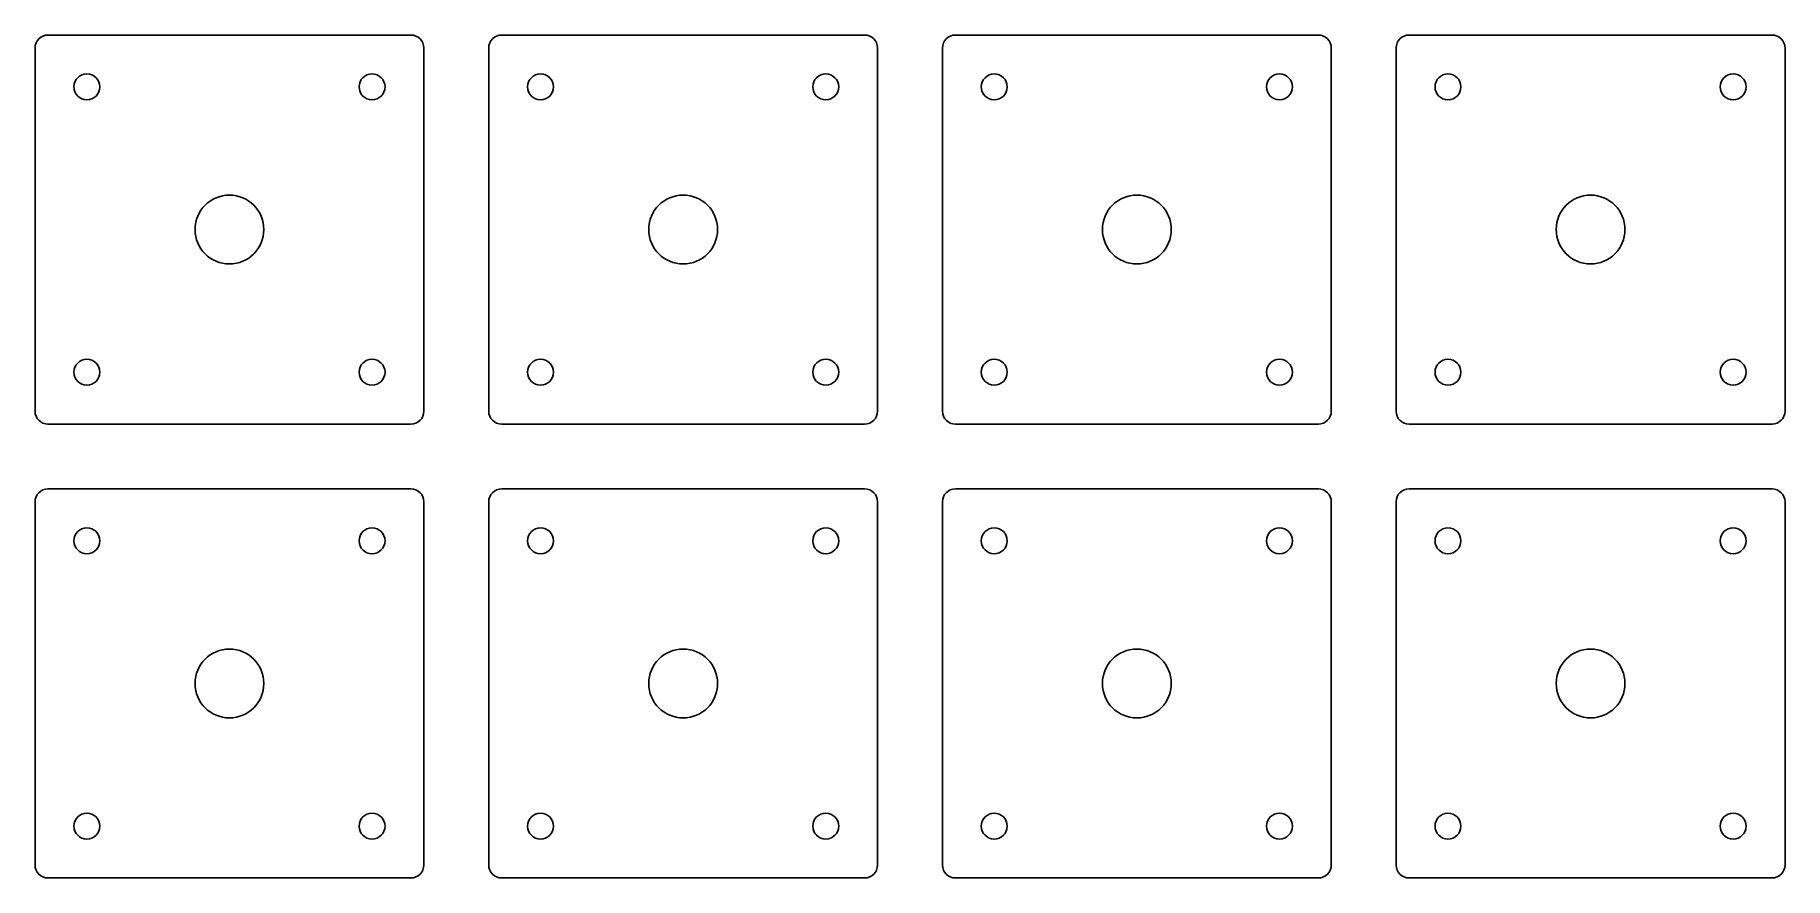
# Model space of a CAD drawing. Header units: millimetres. Extents: x -19 to 152, y -64 to 19.
import ezdxf

# ---------------------------------------------------------------- set-up
doc = ezdxf.new("R2010")
doc.units = ezdxf.units.MM

msp = doc.modelspace()

# ---------------------------------------------------------------- linework, layer by layer
at = {"color": 7, "linetype": 'Continuous', "lineweight": 25}
for p, q in [((17.78, 19.05), (-17.78, 19.05)), ((62.23, 19.05), (26.67, 19.05)), ((106.68, 19.05), (71.12, 19.05)), ((151.13, 19.05), (115.57, 19.05)), ((-19.05, 17.78), (-19.05, -17.78)), ((19.05, -17.78), (19.05, 17.78)), ((25.4, 17.78), (25.4, -17.78)), ((63.5, -17.78), (63.5, 17.78)), ((69.85, 17.78), (69.85, -17.78)), ((107.95, -17.78), (107.95, 17.78)), ((114.3, 17.78), (114.3, -17.78)), ((152.4, -17.78), (152.4, 17.78)), ((-17.78, -19.05), (17.78, -19.05)), ((26.67, -19.05), (62.23, -19.05)), ((71.12, -19.05), (106.68, -19.05)), ((115.57, -19.05), (151.13, -19.05)), ((17.78, -25.4), (-17.78, -25.4)), ((62.23, -25.4), (26.67, -25.4)), ((106.68, -25.4), (71.12, -25.4)), ((151.13, -25.4), (115.57, -25.4)), ((-19.05, -26.67), (-19.05, -62.23)), ((19.05, -62.23), (19.05, -26.67)), ((25.4, -26.67), (25.4, -62.23)), ((63.5, -62.23), (63.5, -26.67)), ((69.85, -26.67), (69.85, -62.23)), ((107.95, -62.23), (107.95, -26.67)), ((114.3, -26.67), (114.3, -62.23)), ((152.4, -62.23), (152.4, -26.67)), ((-17.78, -63.5), (17.78, -63.5)), ((26.67, -63.5), (62.23, -63.5)), ((71.12, -63.5), (106.68, -63.5)), ((115.57, -63.5), (151.13, -63.5))]:
    msp.add_line(p, q, dxfattribs=at)
for centre, radius in [((-13.97, 13.97), 1.27), ((13.97, 13.97), 1.27), ((30.48, 13.97), 1.27), ((58.42, 13.97), 1.27), ((74.93, 13.97), 1.27), ((102.87, 13.97), 1.27), ((119.38, 13.97), 1.27), ((147.32, 13.97), 1.27), ((0, 0), 3.37), ((44.45, 0), 3.37), ((88.9, 0), 3.37), ((133.35, 0), 3.37), ((-13.97, -13.97), 1.27), ((13.97, -13.97), 1.27), ((30.48, -13.97), 1.27), ((58.42, -13.97), 1.27), ((74.93, -13.97), 1.27), ((102.87, -13.97), 1.27), ((119.38, -13.97), 1.27), ((147.32, -13.97), 1.27), ((-13.97, -30.48), 1.27), ((13.97, -30.48), 1.27), ((30.48, -30.48), 1.27), ((58.42, -30.48), 1.27), ((74.93, -30.48), 1.27), ((102.87, -30.48), 1.27), ((119.38, -30.48), 1.27), ((147.32, -30.48), 1.27), ((0, -44.45), 3.37), ((44.45, -44.45), 3.37), ((88.9, -44.45), 3.37), ((133.35, -44.45), 3.37), ((-13.97, -58.42), 1.27), ((13.97, -58.42), 1.27), ((30.48, -58.42), 1.27), ((58.42, -58.42), 1.27), ((74.93, -58.42), 1.27), ((102.87, -58.42), 1.27), ((119.38, -58.42), 1.27), ((147.32, -58.42), 1.27)]:
    msp.add_circle(centre, radius, dxfattribs=at)
for centre, start, end in [((-17.78, 17.78), 90, 180), ((17.78, 17.78), 0, 90), ((26.67, 17.78), 90, 180), ((62.23, 17.78), 0, 90), ((71.12, 17.78), 90, 180), ((106.68, 17.78), 0, 90), ((115.57, 17.78), 90, 180), ((151.13, 17.78), 0, 90), ((-17.78, -17.78), 180, 270), ((17.78, -17.78), 270, 0), ((26.67, -17.78), 180, 270), ((62.23, -17.78), 270, 0), ((71.12, -17.78), 180, 270), ((106.68, -17.78), 270, 0), ((115.57, -17.78), 180, 270), ((151.13, -17.78), 270, 0), ((-17.78, -26.67), 90, 180), ((17.78, -26.67), 0, 90), ((26.67, -26.67), 90, 180), ((62.23, -26.67), 0, 90), ((71.12, -26.67), 90, 180), ((106.68, -26.67), 0, 90), ((115.57, -26.67), 90, 180), ((151.13, -26.67), 0, 90), ((-17.78, -62.23), 180, 270), ((17.78, -62.23), 270, 0), ((26.67, -62.23), 180, 270), ((62.23, -62.23), 270, 0), ((71.12, -62.23), 180, 270), ((106.68, -62.23), 270, 0), ((115.57, -62.23), 180, 270), ((151.13, -62.23), 270, 0)]:
    msp.add_arc(centre, 1.27, start, end, dxfattribs=at)

doc.saveas('drawing.dxf')
